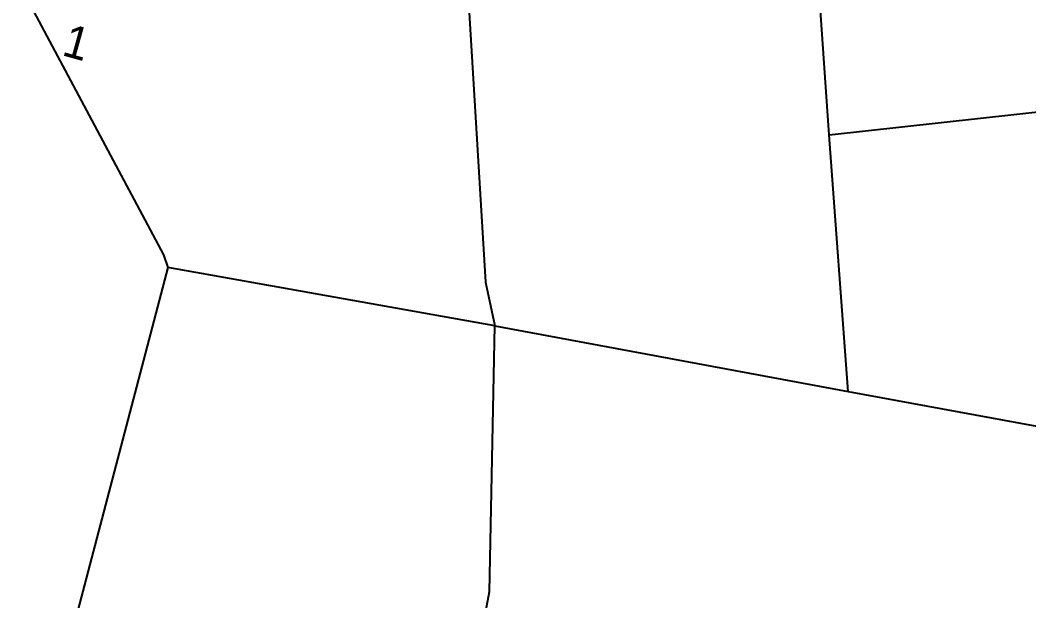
# Model space of a CAD drawing. Header units: metres. Extents: x 291974 to 293244, y 2020596 to 2023640.
# Drawn here: x 292752 to 292905.9, y 2022047.4 to 2022136 of the extents above; entities that cross this region are included whole.
import ezdxf

# ---------------------------------------------------------------- set-up
doc = ezdxf.new("R2010")
doc.units = ezdxf.units.M
doc.header["$MEASUREMENT"] = 0
doc.layers.add('POLY_PARCEL', color=6, linetype='Continuous')
doc.layers.add('TEXT_MAPOUT', color=7, linetype='Continuous')
doc.styles.add('TEXT_MAP', font='')
doc.styles.get('TEXT_MAP').set_extended_font_data('Kruti Dev 050')

msp = doc.modelspace()

# ---------------------------------------------------------------- linework, layer by layer
at = {"layer": 'POLY_PARCEL'}
for p, q in [((292875.43, 2022118.53), (292871.54, 2022173.96)), ((292818.25, 2022173.66), (292822.97, 2022096.05)), ((292739.76, 2022164.21), (292773.87, 2022100.25)), ((292875.43, 2022118.53), (292915.23, 2022122.95)), ((292878.32, 2022079.4), (292875.43, 2022118.53)), ((292773.87, 2022100.25), (292774.51, 2022098.29)), ((292774.51, 2022098.29), (292760.23, 2022043.9)), ((292824.42, 2022089.38), (292774.51, 2022098.29)), ((292822.97, 2022096.05), (292824.42, 2022089.38)), ((292823.6, 2022048.89), (292824.42, 2022089.38)), ((292824.42, 2022089.38), (292878.32, 2022079.4)), ((292878.32, 2022079.4), (292920.09, 2022071.71)), ((292822.76, 2022044.51), (292823.6, 2022048.89))]:
    msp.add_line(p, q, dxfattribs=at)

# ---------------------------------------------------------------- texts
at = {"layer": 'TEXT_MAPOUT', "style": 'TEXT_MAP'}
msp.add_text('1', height=5, rotation=344.4986, dxfattribs=at).set_placement((292758.17, 2022130.73))

doc.saveas('drawing.dxf')
